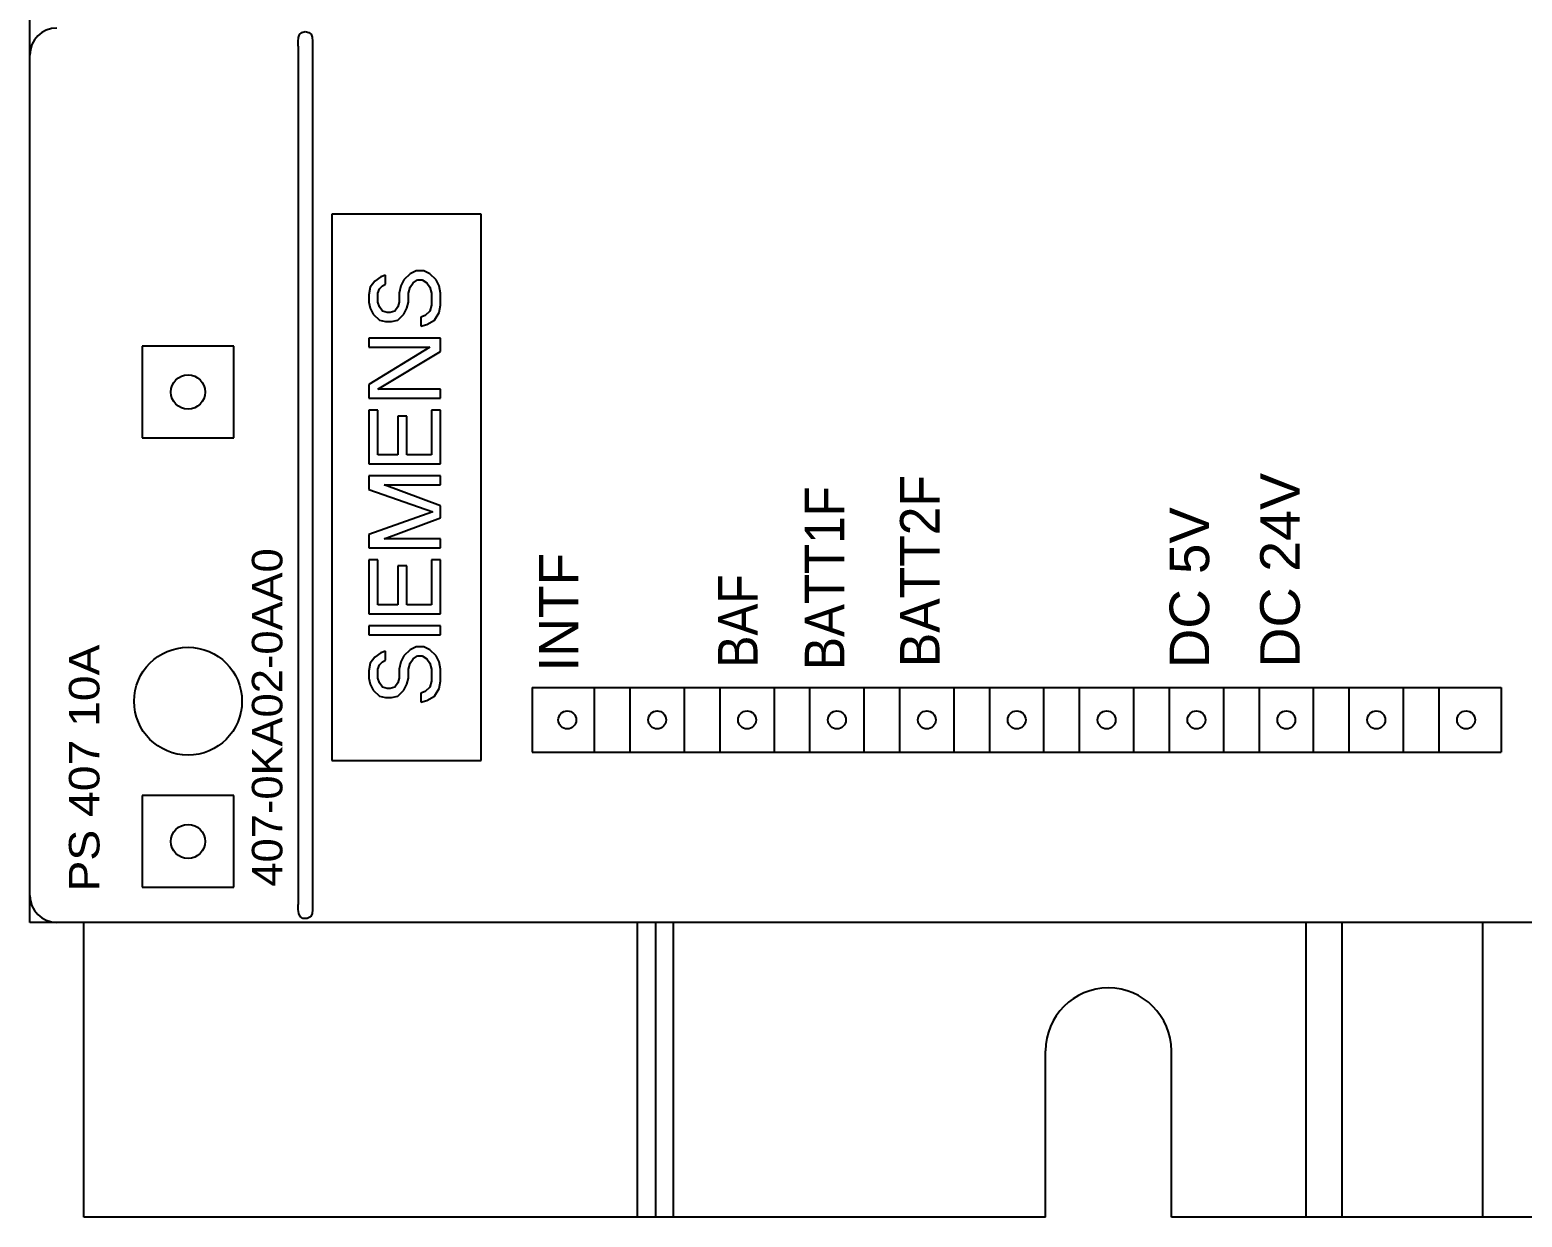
# Model space of a CAD drawing. Extents: x 10 to 610, y -247 to 1644.
# Drawn here: x 114.6 to 197.7, y 698.6 to 764.6 of the extents above; entities that cross this region are included whole.
import ezdxf
from ezdxf.enums import TextEntityAlignment as Align

# ---------------------------------------------------------------- set-up
doc = ezdxf.new("R2010")
doc.units = 0
doc.header["$LTSCALE"] = 5
doc.header["$MEASUREMENT"] = 0
doc.layers.get('0').update_dxf_attribs({"linetype": 'CONTINUOUS'})

# ---------------------------------------------------------------- blocks, each defined once
blk = doc.blocks.new('L50')
at = {"color": 7, "linetype": 'Continuous'}
for p, q in [((-3, 16.4), (-3, 166.1)), ((11.931, 65.409), (11.95, 65.632)), ((11.95, 65.632), (12.009, 65.798)), ((12.009, 65.798), (12.125, 65.904)), ((12.125, 65.904), (12.317, 65.95)), ((12.317, 65.95), (12.524, 65.91)), ((12.524, 65.91), (12.648, 65.803)), ((12.648, 65.803), (12.709, 65.637)), ((12.709, 65.637), (12.728, 65.414)), ((11.93, 65.15), (11.931, 65.409)), ((11.93, 65.15), (11.93, 17.4)), ((12.728, 65.414), (12.73, 65.15)), ((12.73, 65.15), (12.73, 17.4)), ((-3, 17.9), (-3, 64.65)), ((22.1, 55.8), (13.8, 55.8)), ((13.8, 55.8), (13.8, 25.4)), ((22.1, 25.4), (22.1, 55.8)), ((16.531, 52.317), (16.19, 52.067)), ((16.786, 52.4), (16.531, 52.317)), ((16.786, 51.9), (16.786, 52.4)), ((18.148, 52.483), (17.807, 52.15)), ((18.488, 52.65), (18.148, 52.483)), ((18.914, 52.65), (18.488, 52.65)), ((19.254, 52.483), (18.914, 52.65)), ((19.595, 52.15), (19.254, 52.483)), ((15.935, 51.733), (15.85, 51.317)), ((16.19, 52.067), (15.935, 51.733)), ((16.361, 51.4), (16.446, 51.65)), ((16.446, 51.65), (16.616, 51.817)), ((16.616, 51.817), (16.786, 51.9)), ((17.637, 51.817), (17.552, 51.4)), ((17.807, 52.15), (17.637, 51.817)), ((18.063, 51.4), (18.148, 51.733)), ((18.148, 51.733), (18.318, 51.983)), ((18.318, 51.983), (18.573, 52.15)), ((18.573, 52.15), (18.829, 52.15)), ((18.829, 52.15), (19.084, 51.983)), ((19.084, 51.983), (19.254, 51.733)), ((19.254, 51.733), (19.339, 51.4)), ((19.765, 51.817), (19.595, 52.15)), ((19.85, 51.4), (19.765, 51.817)), ((15.85, 51.317), (15.85, 50.9)), ((15.85, 50.9), (15.935, 50.567)), ((16.361, 50.9), (16.361, 51.4)), ((16.446, 50.65), (16.361, 50.9)), ((16.616, 50.4), (16.446, 50.65)), ((17.467, 50.65), (17.297, 50.4)), ((17.552, 50.9), (17.467, 50.65)), ((17.552, 51.4), (17.552, 50.9)), ((17.978, 50.567), (18.063, 50.9)), ((18.063, 50.9), (18.063, 51.4)), ((19.339, 50.733), (19.254, 50.4)), ((19.339, 51.4), (19.339, 50.733)), ((19.765, 50.317), (19.85, 50.733)), ((19.85, 50.733), (19.85, 51.4)), ((15.935, 50.567), (16.105, 50.233)), ((16.105, 50.233), (16.446, 49.9)), ((16.446, 49.9), (16.786, 49.817)), ((16.871, 50.317), (16.616, 50.4)), ((16.786, 49.817), (17.127, 49.817)), ((17.041, 50.317), (16.871, 50.317)), ((17.297, 50.4), (17.041, 50.317)), ((17.127, 49.817), (17.467, 49.9)), ((17.467, 49.9), (17.807, 50.233)), ((17.807, 50.233), (17.978, 50.567)), ((18.999, 50.15), (18.744, 50.067)), ((18.744, 50.067), (18.744, 49.567)), ((19.254, 50.4), (18.999, 50.15)), ((19.084, 49.65), (19.51, 49.9)), ((19.51, 49.9), (19.765, 50.317)), ((18.744, 49.567), (19.084, 49.65)), ((8.35, 48.45), (3.25, 48.45)), ((3.25, 48.45), (3.25, 43.35)), ((8.35, 43.35), (8.35, 48.45)), ((19.85, 48.9), (15.85, 48.9)), ((15.85, 48.9), (15.85, 48.4)), ((15.85, 48.4), (19.254, 48.4)), ((19.254, 48.4), (15.85, 46.317)), ((16.361, 46.067), (19.85, 48.15)), ((19.85, 48.15), (19.85, 48.9)), ((15.85, 46.317), (15.85, 45.567)), ((19.85, 46.067), (16.361, 46.067)), ((19.85, 45.567), (19.85, 46.067)), ((15.85, 45.567), (19.85, 45.567)), ((16.361, 44.9), (15.85, 44.9)), ((15.85, 44.9), (15.85, 41.9)), ((16.361, 42.4), (16.361, 44.9)), ((19.85, 44.9), (19.339, 44.9)), ((19.339, 44.9), (19.339, 42.4)), ((19.85, 41.9), (19.85, 44.9)), ((17.978, 44.567), (17.467, 44.567)), ((17.467, 44.567), (17.467, 42.4)), ((17.978, 42.4), (17.978, 44.567)), ((3.25, 43.35), (8.35, 43.35)), ((17.467, 42.4), (16.361, 42.4)), ((19.339, 42.4), (17.978, 42.4)), ((15.85, 41.9), (19.85, 41.9)), ((19.85, 41.233), (15.85, 41.233)), ((15.85, 41.233), (15.85, 40.483)), ((19.85, 39.567), (16.701, 40.733)), ((16.701, 40.733), (19.85, 40.733)), ((19.85, 40.733), (19.85, 41.233)), ((15.85, 40.483), (19.424, 39.233)), ((19.424, 39.233), (15.85, 37.983)), ((19.85, 38.9), (19.85, 39.567)), ((16.701, 37.733), (19.85, 38.9)), ((15.85, 37.983), (15.85, 37.233)), ((19.85, 37.733), (16.701, 37.733)), ((19.85, 37.233), (19.85, 37.733)), ((15.85, 37.233), (19.85, 37.233)), ((16.361, 36.567), (15.85, 36.567)), ((15.85, 36.567), (15.85, 33.567)), ((16.361, 34.067), (16.361, 36.567)), ((19.85, 36.567), (19.339, 36.567)), ((19.339, 36.567), (19.339, 34.067)), ((19.85, 33.567), (19.85, 36.567)), ((17.978, 36.233), (17.467, 36.233)), ((17.467, 36.233), (17.467, 34.067)), ((17.978, 34.067), (17.978, 36.233)), ((17.467, 34.067), (16.361, 34.067)), ((19.339, 34.067), (17.978, 34.067)), ((15.85, 33.567), (19.85, 33.567)), ((19.85, 32.9), (15.85, 32.9)), ((15.85, 32.9), (15.85, 32.4)), ((15.85, 32.4), (19.85, 32.4)), ((19.85, 32.4), (19.85, 32.9)), ((18.148, 31.567), (17.807, 31.233)), ((18.488, 31.733), (18.148, 31.567)), ((18.914, 31.733), (18.488, 31.733)), ((19.254, 31.567), (18.914, 31.733)), ((19.595, 31.233), (19.254, 31.567)), ((15.935, 30.817), (15.85, 30.4)), ((16.19, 31.15), (15.935, 30.817)), ((16.531, 31.4), (16.19, 31.15)), ((16.361, 30.483), (16.446, 30.733)), ((16.446, 30.733), (16.616, 30.9)), ((16.786, 31.483), (16.531, 31.4)), ((16.616, 30.9), (16.786, 30.983)), ((16.786, 30.983), (16.786, 31.483)), ((17.637, 30.9), (17.552, 30.483)), ((17.807, 31.233), (17.637, 30.9)), ((18.063, 30.483), (18.148, 30.817)), ((18.148, 30.817), (18.318, 31.067)), ((18.318, 31.067), (18.573, 31.233)), ((18.573, 31.233), (18.829, 31.233)), ((18.829, 31.233), (19.084, 31.067)), ((19.084, 31.067), (19.254, 30.817)), ((19.254, 30.817), (19.339, 30.483)), ((19.765, 30.9), (19.595, 31.233)), ((19.85, 30.483), (19.765, 30.9)), ((15.85, 30.4), (15.85, 29.983)), ((15.85, 29.983), (15.935, 29.65)), ((16.361, 29.983), (16.361, 30.483)), ((16.446, 29.733), (16.361, 29.983)), ((17.552, 29.983), (17.467, 29.733)), ((17.552, 30.483), (17.552, 29.983)), ((17.978, 29.65), (18.063, 29.983)), ((18.063, 29.983), (18.063, 30.483)), ((19.339, 30.483), (19.339, 29.817)), ((19.85, 29.817), (19.85, 30.483)), ((15.935, 29.65), (16.105, 29.317)), ((16.105, 29.317), (16.446, 28.983)), ((16.616, 29.483), (16.446, 29.733)), ((16.871, 29.4), (16.616, 29.483)), ((17.041, 29.4), (16.871, 29.4)), ((17.297, 29.483), (17.041, 29.4)), ((17.467, 29.733), (17.297, 29.483)), ((17.467, 28.983), (17.807, 29.317)), ((17.807, 29.317), (17.978, 29.65)), ((18.999, 29.233), (18.744, 29.15)), ((18.744, 29.15), (18.744, 28.65)), ((19.254, 29.483), (18.999, 29.233)), ((19.339, 29.817), (19.254, 29.483)), ((19.51, 28.983), (19.765, 29.4)), ((19.765, 29.4), (19.85, 29.817)), ((24.947, 29.461), (78.847, 29.461)), ((24.947, 29.461), (24.947, 25.861)), ((28.397, 29.461), (28.397, 25.861)), ((30.397, 25.861), (30.397, 29.461)), ((33.397, 29.461), (33.397, 25.861)), ((35.397, 25.861), (35.397, 29.461)), ((38.397, 29.461), (38.397, 25.861)), ((40.397, 25.861), (40.397, 29.461)), ((43.397, 29.461), (43.397, 25.861)), ((45.397, 25.861), (45.397, 29.461)), ((48.397, 29.461), (48.397, 25.861)), ((50.397, 25.861), (50.397, 29.461)), ((53.397, 29.461), (53.397, 25.861)), ((55.397, 25.861), (55.397, 29.461)), ((58.397, 29.461), (58.397, 25.861)), ((60.397, 25.861), (60.397, 29.461)), ((63.397, 29.461), (63.397, 25.861)), ((65.397, 25.861), (65.397, 29.461)), ((68.397, 29.461), (68.397, 25.861)), ((70.397, 25.861), (70.397, 29.461)), ((73.397, 29.461), (73.397, 25.861)), ((75.397, 25.861), (75.397, 29.461)), ((78.847, 29.461), (78.847, 25.861)), ((16.446, 28.983), (16.786, 28.9)), ((16.786, 28.9), (17.127, 28.9)), ((17.127, 28.9), (17.467, 28.983)), ((18.744, 28.65), (19.084, 28.733)), ((19.084, 28.733), (19.51, 28.983)), ((24.947, 25.861), (78.847, 25.861)), ((13.8, 25.4), (22.1, 25.4)), ((8.35, 23.45), (3.25, 23.45)), ((3.25, 23.45), (3.25, 18.35)), ((8.35, 18.35), (8.35, 23.45)), ((3.25, 18.35), (8.35, 18.35)), ((11.932, 17.12), (11.93, 17.4)), ((11.956, 16.886), (11.932, 17.12)), ((12.031, 16.721), (11.956, 16.886)), ((12.186, 16.621), (12.031, 16.721)), ((12.42, 16.608), (12.186, 16.621)), ((12.61, 16.701), (12.42, 16.608)), ((12.7, 16.87), (12.61, 16.701)), ((12.728, 17.11), (12.7, 16.87)), ((12.73, 17.4), (12.728, 17.11)), ((68.6, 16.4), (-3, 16.4)), ((285.5, 16.4), (-1.5, 16.4)), ((0, 0), (0, 16.4)), ((30.8, 0), (30.8, 16.4)), ((31.8, 16.4), (31.8, 0)), ((32.8, 0), (32.8, 16.4)), ((68, 0), (68, 16.4)), ((241.878, 16.4), (68.6, 16.4)), ((70, 0), (70, 16.4)), ((77.8, 16.4), (77.8, 0)), ((53.5, 0), (53.5, 9.25)), ((60.5, 0), (60.5, 9.25)), ((53.5, 0), (0, 0)), ((243.5, 0), (60.5, 0))]:
    blk.add_line(p, q, dxfattribs=at)
for centre, radius in [((5.8, 45.9), 0.95), ((5.8, 28.7), 3), ((26.897, 27.661), 0.5), ((31.897, 27.661), 0.5), ((36.897, 27.661), 0.5), ((41.897, 27.661), 0.5), ((46.897, 27.661), 0.5), ((51.897, 27.661), 0.5), ((56.897, 27.661), 0.5), ((61.897, 27.661), 0.5), ((66.897, 27.661), 0.5), ((71.897, 27.661), 0.5), ((76.897, 27.661), 0.5), ((5.8, 20.9), 0.95)]:
    blk.add_circle(centre, radius, dxfattribs=at)
for centre, radius, start, end in [((-1.5, 64.65), 1.5, 90, 180), ((-1.5, 17.9), 1.5, 180, 270), ((57, 9.25), 3.5, 0, 180)]:
    blk.add_arc(centre, radius, start, end, dxfattribs=at)
for s, height, width, p, p2 in [('BATT2F', 2.2, 0.857143, (47.607, 30.596), (47.607, 41.281)), ('DC 24V', 2.2, 0.821429, (67.642, 30.564), (67.642, 41.407)), ('BATT1F', 2.2, 0.870536, (42.308, 30.444), (42.308, 40.659)), ('DC 5V', 2.2, 0.814286, (62.603, 30.538), (62.603, 39.495)), ('407-0KA02-0AA0', 1.7, 0.862709, (11.05, 18.388), (11.05, 37.21)), ('INTF', 2.2, 0.9, (27.518, 30.355), (27.518, 36.955)), ('BAF', 2.2, 0.883929, (37.482, 30.573), (37.482, 35.759)), ('PS 407 10A ', 1.7, 0.822581, (0.873, 18.117), (0.873, 32.567))]:
    blk.add_text(s, height=height, rotation=90, dxfattribs=dict(at, width=width)).set_placement(p, p2, align=Align.FIT)

msp = doc.modelspace()

# ---------------------------------------------------------------- block references
at = {"linetype": 'Continuous'}
msp.add_blockref('L50', (117.646, 698.585), dxfattribs=at)

doc.saveas('drawing.dxf')
